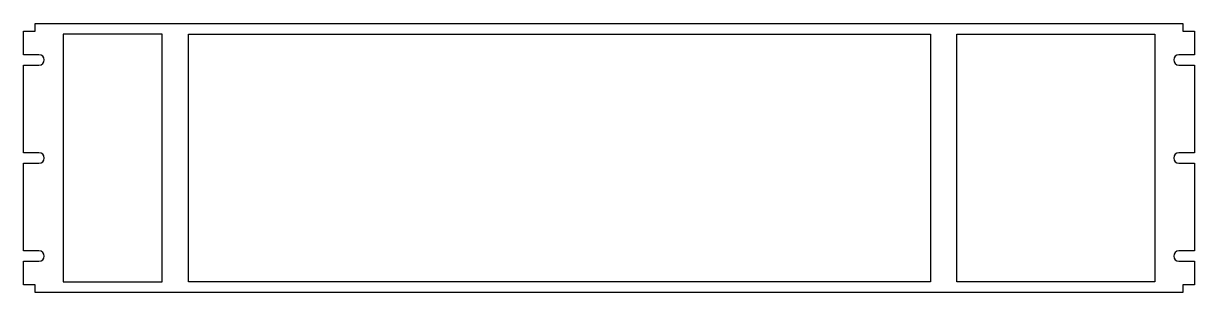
# Model space of a CAD drawing. Header units: inches. Extents: x 8 to 459, y -78 to 25.
import ezdxf

# ---------------------------------------------------------------- set-up
doc = ezdxf.new("R2010")
doc.units = ezdxf.units.IN
doc.header["$MEASUREMENT"] = 0

msp = doc.modelspace()

# ---------------------------------------------------------------- linework, layer by layer
msp.add_lwpolyline([(454.79, -78.29), (12.79, -78.29), (12.79, -75.29), (8.29, -75.29), (8.29, -66.29), (14.29, -66.29, 1), (14.29, -62.29), (8.29, -62.29), (8.29, -28.59), (14.29, -28.59, 1), (14.29, -24.59), (8.29, -24.59), (8.29, 9.11), (14.29, 9.11, 1), (14.29, 13.11), (8.29, 13.11), (8.29, 22.11), (12.79, 22.11), (12.79, 25.11), (454.79, 25.11), (454.79, 22.11), (459.29, 22.11), (459.29, 13.11), (453.29, 13.11, 1), (453.29, 9.11), (459.29, 9.11), (459.29, -24.59), (453.29, -24.59, 1), (453.29, -28.59), (459.29, -28.59), (459.29, -62.29), (453.29, -62.29, 1), (453.29, -66.29), (459.29, -66.29), (459.29, -75.29), (454.79, -75.29)], format="xyb", close=True)
for points in [[(23.65, 21.04), (23.65, -74.21), (61.75, -74.21), (61.75, 21.04)], [(357.62, 21.04), (357.62, -74.21), (71.87, -74.21), (71.87, 21.04)], [(367.74, 21.04), (443.94, 21.04), (443.94, -74.21), (367.74, -74.21)]]:
    msp.add_lwpolyline(points, close=True)

doc.saveas('drawing.dxf')
